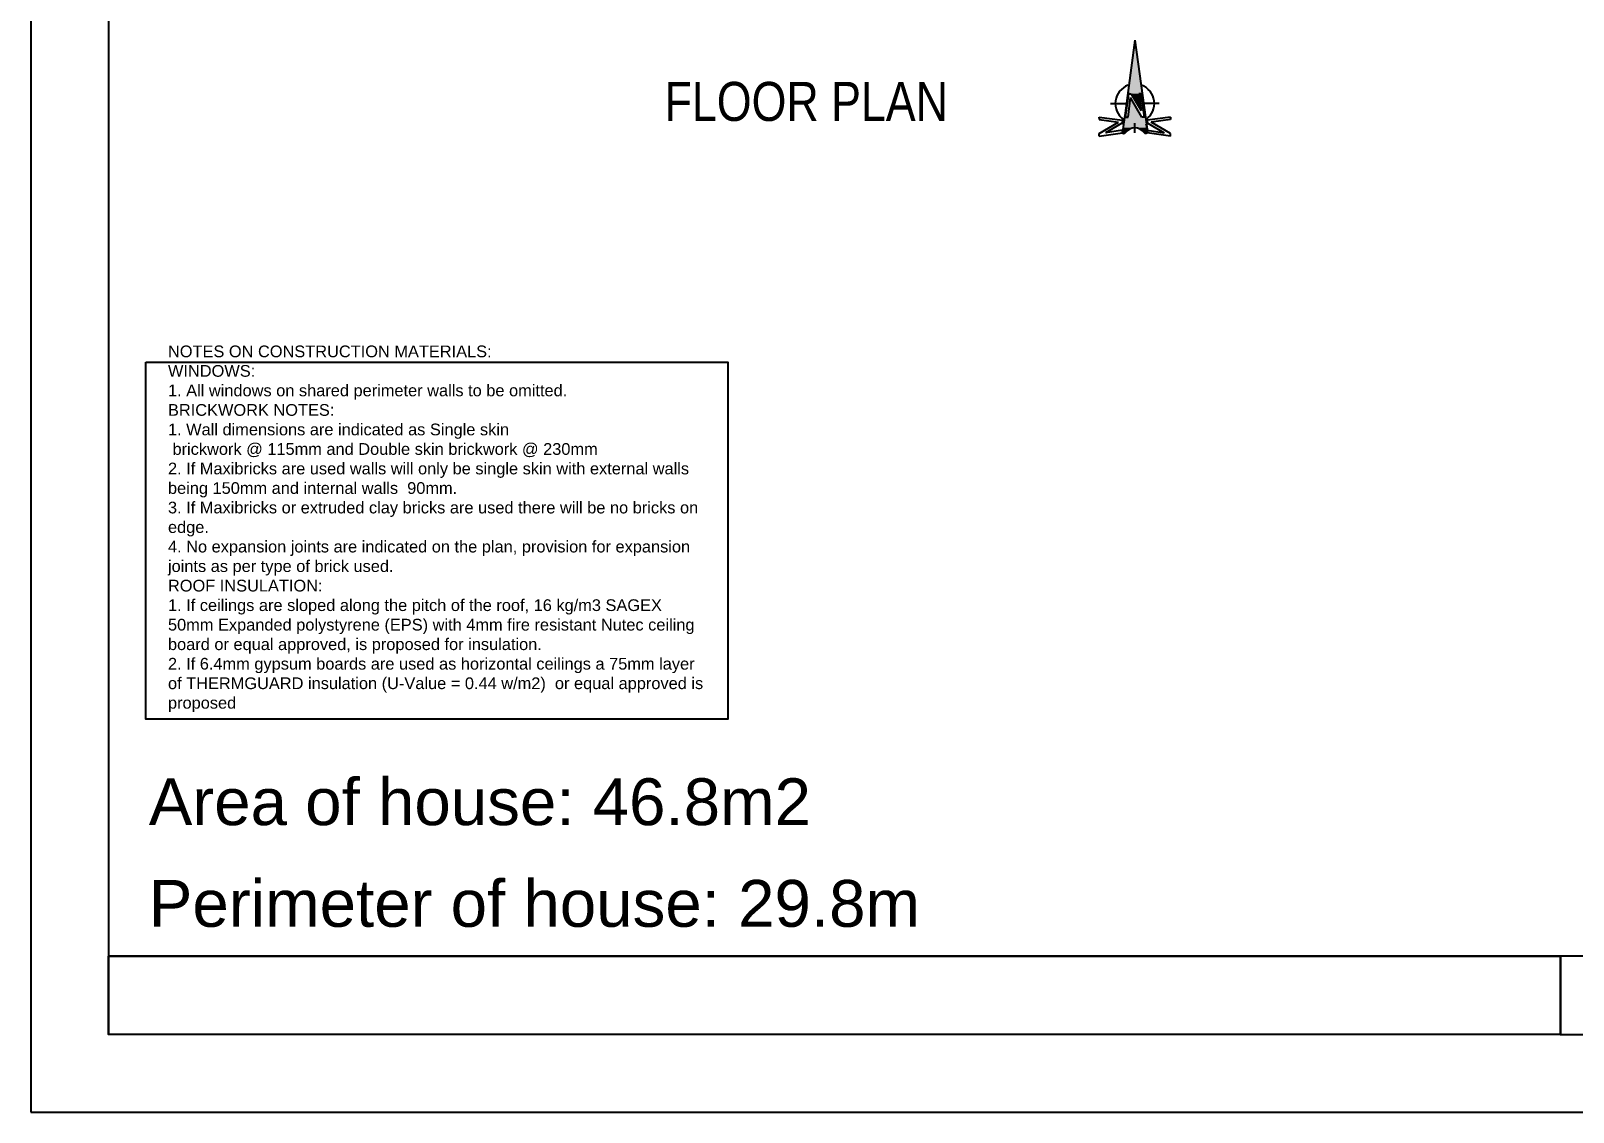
# Model space of a CAD drawing. Header units: millimetres. Extents: x 88 to 42088, y -979 to 29721.
# Drawn here: x 88 to 19837, y -979 to 12871 of the extents above; entities that cross this region are included whole.
import ezdxf

# ---------------------------------------------------------------- set-up
doc = ezdxf.new("R2010")
doc.units = ezdxf.units.MM
for name, color, linetype in [('TEXT', 5, 'Continuous'), ('WALL', 1, 'Continuous'), ('WALLS', 1, 'Continuous'), ('zastitle', 7, 'Continuous')]:
    doc.layers.add(name, color=color, linetype=linetype)
doc.styles.add('AERIAL1-25', font='arial.ttf', dxfattribs={"height": 50})
doc.styles.add('ROMANS', font='romans', dxfattribs={"height": 120})
doc.styles.add('style1', font='arial.ttf')

# ---------------------------------------------------------------- blocks, each defined once
blk = doc.blocks.new('ZASNORTH1')
for p, q in [((-1, 2377), (-251, 502)), ((-1, 2377), (311, 89)), ((-240, 402), (-157, 1001)), ((-173, 402), (-108, 901)), ((-157, 1002), (-114, 1002)), ((-157, 1002), (-91, 1002)), ((-126, 1002), (-151, 1002)), ((181, 402), (-108, 901)), ((-91, 1002), (162, 570)), ((124, 1002), (99, 1002)), ((99, 1002), (162, 570)), ((136, 1002), (105, 1002)), ((163, 1002), (136, 1002)), ((249, 402), (163, 1002)), ((-916, 404), (-317, 322)), ((-916, 378), (-916, 403)), ((-916, 403), (-916, 337)), ((-626, 750), (-239, 750)), ((-251, 502), (-292, 219)), ((-214, 402), (-239, 402)), ((-239, 402), (-173, 402)), ((-214, 402), (-201, 402)), ((98, 680), (163, 572)), ((224, 402), (181, 402)), ((211, 402), (193, 402)), ((249, 402), (224, 402)), ((624, 750), (236, 750)), ((916, 404), (317, 322)), ((916, 378), (916, 403)), ((916, 403), (916, 337)), ((-916, 378), (-916, 366)), ((-916, 337), (-417, 273)), ((-916, -16), (-417, 273)), ((-916, -84), (-316, 1)), ((-316, 255), (-748, 2)), ((-316, 65), (-748, 2)), ((-638, 66), (-746, 2)), ((-292, 215), (-321, 14)), ((-316, 322), (-316, 278)), ((-316, 322), (-316, 255)), ((-316, 291), (-316, 316)), ((-316, 41), (-316, 65)), ((-316, 28), (-316, 59)), ((-316, 1), (-316, 28)), ((-292, 214), (-291, 222)), ((0, 0), (0, 249)), ((249, 2), (249, 2)), ((292, 214), (291, 222)), ((292, 215), (321, 14)), ((311, 90), (323, 13)), ((316, 322), (316, 278)), ((316, 322), (316, 255)), ((316, 291), (316, 316)), ((316, 255), (748, 2)), ((316, 41), (316, 65)), ((316, 65), (748, 2)), ((316, 28), (316, 59)), ((316, 1), (316, 28)), ((916, -84), (316, 1)), ((323, 13), (323, 13)), ((323, 13), (323, 13)), ((916, 337), (417, 273)), ((916, -16), (417, 273)), ((638, 66), (746, 2)), ((916, 378), (916, 366)), ((-916, -59), (-916, -16)), ((-916, -47), (-916, -28)), ((-916, -84), (-916, -59)), ((916, -59), (916, -16)), ((916, -47), (916, -28)), ((916, -84), (916, -59))]:
    blk.add_line(p, q)
for centre, radius, start, end in [((-1, 750), 500, 110.1933, 234.5622), ((-1, 750), 500, 305.6884, 70.0291), ((-284, 22), 38.3, 191.8709, 191.8709), ((-284, 22), 38.3, 193.2293, 327.8798), ((-1, -186), 313, 36.8699, 143.1301), ((284, 22), 38.3, 348.1291, 348.1291), ((282, 32), 45.1, 221.9478, 334.845)]:
    blk.add_arc(centre, radius, start, end)
for points in [[(187, 1002), (-187, 1002), (-2, 2372), (-187, 1002)], [(2, 2377), (186, 1009), (-183, 1009), (2, 2377)], [(-240, 402), (-265, 402), (-157, 1002), (-185, 1002)], [(181, 402), (-172, 402), (-108, 899), (-174, 402)], [(100, 1002), (-93, 1002), (161, 575), (-93, 1002)], [(186, 1002), (269, 402), (163, 1002), (249, 402)], [(269, 402), (306, 128), (-265, 402), (-305, 128)], [(-305, 128), (-321, 13), (-143, 128), (-242, 13)], [(-321, 14), (-314, -1), (-319, 8), (-316, 1)], [(-304, -10), (-321, 14), (-308, -7), (-314, -1)], [(-321, 13), (-304, -10), (-242, 13), (-257, -5)], [(-154, 96), (-181, 88), (-221, 38), (-179, 91)], [(-105, 109), (-149, 91), (-154, 96), (-197, 59)], [(-70, 120), (-177, 89), (-162, 109), (-179, 89)], [(-144, 130), (-162, 109), (-16, 128), (-162, 108)], [(1, 128), (69, 122), (55, 130), (69, 122)], [(30, 125), (66, 121), (54, 126), (66, 121)], [(45, 124), (77, 118), (69, 122), (77, 118)], [(111, 106), (51, 129), (68, 137), (51, 129)], [(100, 110), (58, 124), (69, 123), (58, 124)], [(83, 115), (58, 122), (66, 122), (58, 122)], [(306, 128), (323, 13), (60, 129), (323, 13)], [(139, 94), (145, 91), (139, 95), (145, 93)], [(195, 58), (163, 81), (168, 82), (139, 94)], [(177, 72), (164, 80), (166, 81), (152, 87)], [(323, 13), (278, -13), (166, 83), (278, -13)], [(241, 12), (225, 31), (228, 32), (207, 48)], [(278, -13), (246, 5), (227, 32), (246, 5)], [(278, -13), (271, -11), (246, 5), (271, -11)], [(267, -9), (267, -9), (247, 5), (247, 4)], [(258, -6), (252, -1), (247, 4), (252, -1)], [(270, -11), (258, -6), (247, 4), (258, -6)], [(323, 13), (307, -6), (278, -13), (307, -6)], [(309, 7), (309, 2), (278, -13), (309, 2)], [(304, -10), (321, 14), (308, -7), (314, -1)], [(323, 13), (316, 3), (307, -6), (316, 3)], [(316, 3), (312, -2), (307, -6), (312, -2)], [(316, 2), (314, 0), (312, -2), (314, 0)], [(321, 14), (314, -1), (319, 8), (316, 1)], [(-282, -16), (-293, -15), (-282, -8), (-304, -10)], [(-293, -15), (-298, -13), (-304, -9), (-304, -10)], [(-282, -16), (-289, -16), (-293, -14), (-293, -15)], [(-257, -5), (-265, -11), (-282, -8), (-282, -16)], [(-265, -11), (-274, -15), (-282, -11), (-282, -16)], [(-274, -15), (-279, -16), (-282, -15), (-282, -16)], [(-266, -11), (-269, -13), (-274, -11), (-274, -15)], [(-257, -5), (-261, -8), (-265, -7), (-265, -11)], [(271, -11), (264, -9), (258, -6), (264, -9)], [(265, -11), (274, -15), (282, -11), (282, -16)], [(266, -11), (269, -13), (274, -11), (274, -15)], [(278, -12), (277, -12), (269, -4), (268, -4)], [(274, -15), (279, -16), (282, -15), (282, -16)], [(295, -11), (278, -13), (287, -13), (278, -13)], [(307, -6), (295, -11), (279, -13), (295, -11)], [(282, -16), (293, -15), (282, -8), (304, -10)], [(282, -16), (289, -16), (293, -14), (293, -15)], [(293, -15), (298, -13), (304, -9), (304, -10)], [(307, -6), (301, -9), (295, -11), (301, -9)], [(312, -2), (310, -4), (307, -6), (310, -4)], [(309, -4), (307, -6), (309, -4), (307, -5)], [(310, -4), (308, -5), (307, -6), (308, -5)]]:
    blk.add_solid(points)

msp = doc.modelspace()

# ---------------------------------------------------------------- linework, layer by layer
at = {"color": 3, "linetype": 'Continuous'}
for p, q in [((1088.3, 1021.4), (1088.3, 28721.4)), ((41088.3, 1021.4), (1088.3, 1021.4))]:
    msp.add_line(p, q, dxfattribs=at)
msp.add_lwpolyline([(1088.3, 28721.4), (35422.7, 28721.4), (35422.7, 1021.4), (1088.3, 1021.4)], close=True, dxfattribs=at)
at = {"layer": 'DEFPOINTS', "color": 2, "linetype": 'Continuous'}
for p, q in [((88.3, 29721.4), (88.3, -978.6)), ((88.3, -978.6), (42088.3, -978.6))]:
    msp.add_line(p, q, dxfattribs=at)
at = {"layer": 'TEXT'}
msp.add_lwpolyline([(1560.6, 8626), (9010.9, 8626), (9010.9, 4054.6), (1560.6, 4054.6)], close=True, dxfattribs=at)
at = {"layer": 'zastitle', "linetype": 'Continuous'}
for points in [[(19668.7, 17.8), (1083.2, 17.8), (1083.2, 1021.4), (19668.7, 1021.4)], [(19673.9, 17.8), (1088.3, 17.8), (1088.3, 1021.4), (19673.9, 1021.4)], [(41088.3, 1021.4), (19668.7, 1021.4), (19668.7, 17.8), (41088.3, 17.8)]]:
    msp.add_lwpolyline(points, close=True, dxfattribs=at)

# ---------------------------------------------------------------- block references
at = {"layer": 'WALLS', "xscale": 0.5, "yscale": 0.5, "zscale": 0.5}
msp.add_blockref('ZASNORTH1', (14224.7, 11565.4), dxfattribs=at)

# ---------------------------------------------------------------- texts
at = {"layer": 'TEXT', "insert": (1844.2, 8840.9), "char_height": 150, "width": 6933.618, "attachment_point": 1, "style": 'style1'}
msp.add_mtext('NOTES ON CONSTRUCTION MATERIALS:\\PWINDOWS:\\P1. All windows on shared perimeter walls to be omitted.\\PBRICKWORK NOTES:\\P1. Wall dimensions are indicated as Single skin     \\P brickwork @ 115mm and Double skin brickwork @ 230mm\\P2. If Maxibricks are used walls will only be single skin with external walls being 150mm and internal walls  90mm.\\P3. If Maxibricks or extruded clay bricks are used there will be no bricks on edge.\\P4. No expansion joints are indicated on the plan, provision for expansion joints as per type of brick used. \\PROOF INSULATION:\\P1. If ceilings are sloped along the pitch of the roof, 16 kg/m3 SAGEX 50mm Expanded polystyrene (EPS) with 4mm fire resistant Nutec ceiling board or equal approved, is proposed for insulation.\\P2. If 6.4mm gypsum boards are used as horizontal ceilings a 75mm layer of THERMGUARD insulation (U-Value = 0.44 w/m2)  or equal approved is proposed', dxfattribs=at)
at = {"layer": 'WALL', "char_height": 600, "width": 20000, "attachment_point": 1, "style": 'AERIAL1-25'}
for s, insert in [('Area of house: 46.8m2', (1598, 3297.5)), ('Perimeter of house: 29.8m', (1598, 1995.5))]:
    msp.add_mtext(s, dxfattribs=dict(at, insert=insert))
at = {"layer": 'WALLS', "insert": (11831.2, 12217.4), "char_height": 500, "width": 13639, "attachment_point": 3, "style": 'ROMANS'}
msp.add_mtext('\\fArial Narrow|b0|i0|c0|p34;FLOOR PLAN ', dxfattribs=at)

doc.saveas('drawing.dxf')
